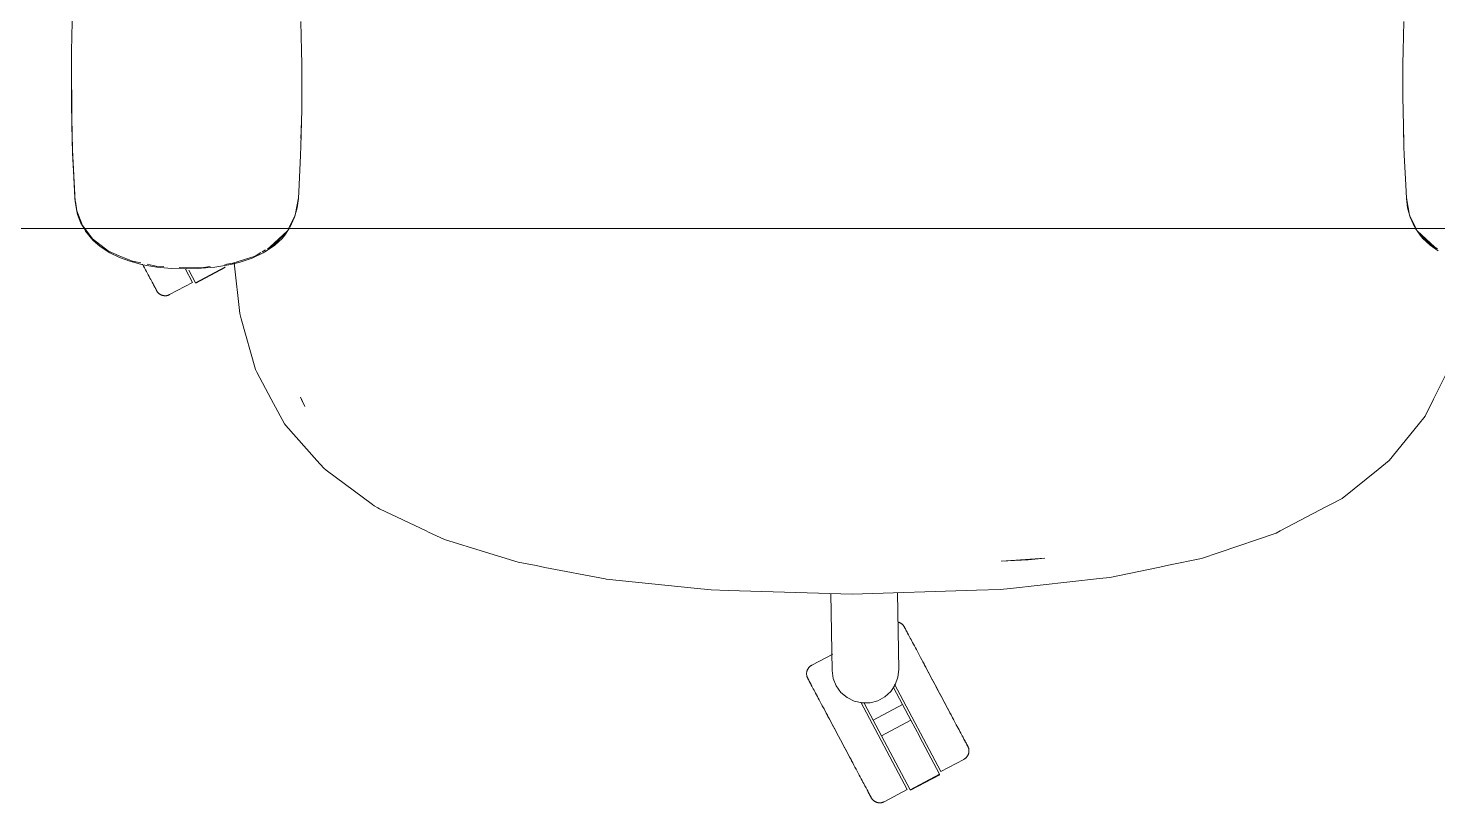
# Model space of a CAD drawing. Header units: millimetres. Extents: x 155927 to 317870, y -36033 to 97293.
# Drawn here: x 170485 to 171078, y 18141 to 18467 of the extents above; entities that cross this region are included whole.
import ezdxf

# ---------------------------------------------------------------- set-up
doc = ezdxf.new("R2010")
doc.units = ezdxf.units.MM
doc.header["$MEASUREMENT"] = 0
doc.layers.add('G-IMPT', color=8, linetype='CONTINUOUS', lineweight=9)
doc.layers.add('I-FURN', color=8, linetype='CONTINUOUS', lineweight=9)

msp = doc.modelspace()

# ---------------------------------------------------------------- linework, layer by layer
at = {"layer": 'G-IMPT'}
for p, q in [((170504.03, 18476.69), (170503.64, 18464.93)), ((170600.24, 18457.87), (170599.94, 18470.18)), ((171063.5, 18457.87), (171063.79, 18470.18)), ((170503.47, 18456.51), (170503.64, 18464.93)), ((170600.02, 18466.31), (170600.1, 18464.65)), ((170600.1, 18464.65), (170600.1, 18462.57)), ((171063.71, 18466.31), (171063.63, 18464.65)), ((171063.63, 18464.65), (171063.63, 18462.57)), ((170503.47, 18456.51), (170503.38, 18445.72)), ((170503.47, 18456.51), (170503.43, 18436.33)), ((170503.47, 18456.51), (170503.59, 18426.49)), ((170600.24, 18457.87), (170600.31, 18452.4)), ((171063.5, 18457.87), (171063.42, 18452.4)), ((170600.32, 18437.69), (170600.31, 18452.4)), ((171063.42, 18437.69), (171063.42, 18452.4)), ((170503.59, 18426.49), (170503.38, 18445.72)), ((170600.27, 18433.17), (170600.32, 18437.69)), ((171063.47, 18433.17), (171063.42, 18437.69)), ((170503.43, 18436.33), (170503.59, 18426.49)), ((170503.43, 18436.33), (170503.93, 18414.93)), ((170503.43, 18436.33), (170503.89, 18416.14)), ((170503.47, 18436.82), (170503.45, 18434.29)), ((170503.45, 18434.29), (170503.52, 18432.38)), ((170600.27, 18433.17), (170599.89, 18417.51)), ((171063.47, 18433.17), (171063.85, 18417.51)), ((170503.59, 18426.49), (170503.93, 18414.93)), ((170600.09, 18426.45), (170600.09, 18424.23)), ((171063.64, 18426.45), (171063.64, 18424.23)), ((170599.95, 18420.91), (170600.09, 18424.23)), ((171063.79, 18420.91), (171063.64, 18424.23)), ((170503.93, 18414.93), (170503.89, 18416.14)), ((170503.89, 18416.14), (170504.98, 18394.36)), ((170503.89, 18416.14), (170504.87, 18395.96)), ((170503.93, 18414.93), (170504.98, 18394.36)), ((170599.15, 18401.4), (170599.76, 18413.96)), ((170599.89, 18417.51), (170599.76, 18413.96)), ((171063.85, 18417.51), (171063.97, 18413.96)), ((171064.59, 18401.4), (171063.97, 18413.96)), ((170599.15, 18401.4), (170598.87, 18395.74)), ((171064.59, 18401.4), (171064.87, 18395.74)), ((170504.98, 18394.36), (170504.87, 18395.96)), ((170504.98, 18394.36), (170505.23, 18392.71)), ((170505.69, 18390.49), (170505.11, 18394.34)), ((170505.67, 18390.31), (170505.23, 18392.71)), ((170505.67, 18390.31), (170506.04, 18388.97)), ((170505.69, 18390.49), (170508.1, 18384.3)), ((170598.37, 18391.73), (170597.3, 18387.77)), ((170597.49, 18388.62), (170598.87, 18395.96)), ((170598.87, 18395.74), (170598.37, 18391.73)), ((171066.24, 18388.62), (171064.87, 18395.96)), ((171064.87, 18395.74), (171065.37, 18391.73)), ((171065.37, 18391.73), (171066.44, 18387.77)), ((170507.44, 18385.33), (170506.04, 18388.97)), ((170507.44, 18385.33), (170508.71, 18383.09)), ((170508.1, 18384.3), (170509, 18383.09)), ((170595.39, 18384.36), (170594.77, 18383.09)), ((170595.31, 18383.45), (170597.3, 18387.77)), ((170595.39, 18384.36), (170597.49, 18388.62)), ((171068.34, 18384.36), (171066.24, 18388.62)), ((171068.42, 18383.45), (171066.44, 18387.77)), ((171068.34, 18384.36), (171068.97, 18383.09)), ((170508.71, 18383.09), (170509.39, 18381.89)), ((170509, 18383.09), (170512.27, 18378.67)), ((170509.39, 18381.89), (170512.47, 18378.15)), ((170512.27, 18378.67), (170519.06, 18373.45)), ((170586.9, 18375.22), (170594.29, 18382.12)), ((170588.52, 18376.63), (170592.06, 18379.71)), ((170591.98, 18378.91), (170588.93, 18376.04)), ((170588.98, 18376.41), (170594.29, 18382.12)), ((170591.98, 18378.91), (170593.11, 18380.23)), ((170594.29, 18382.12), (170592.06, 18379.71)), ((170595.06, 18383.09), (170593.11, 18380.23)), ((171068.67, 18383.09), (171070.62, 18380.23)), ((171069.45, 18382.12), (171071.68, 18379.71)), ((171076.84, 18375.22), (171069.45, 18382.12)), ((171074.75, 18376.41), (171069.45, 18382.12)), ((171071.76, 18378.91), (171070.62, 18380.23)), ((171075.21, 18376.63), (171071.68, 18379.71)), ((171071.76, 18378.91), (171074.81, 18376.04)), ((170515.51, 18375.48), (170512.47, 18378.15)), ((170519.56, 18372.83), (170515.51, 18375.48)), ((170519.06, 18373.45), (170523.45, 18371.61)), ((170519.56, 18372.83), (170523.63, 18370.85)), ((170579.46, 18370.58), (170584.1, 18372.79)), ((170580.68, 18371.45), (170583.13, 18372.91)), ((170583.6, 18373.19), (170585.04, 18374.06)), ((170584.1, 18372.79), (170585.47, 18373.6)), ((170588.93, 18376.04), (170585.47, 18373.6)), ((170585.83, 18374.53), (170588.98, 18376.41)), ((170586.9, 18375.22), (170588.37, 18376.5)), ((171077.9, 18374.53), (171074.75, 18376.41)), ((171074.81, 18376.04), (171078.26, 18373.6)), ((171076.84, 18375.22), (171075.37, 18376.5)), ((170529.08, 18369.29), (170523.45, 18371.61)), ((170527.96, 18369.26), (170523.63, 18370.85)), ((170527.96, 18369.26), (170533.44, 18367.83)), ((170529.08, 18369.29), (170532.54, 18368.58)), ((170539.38, 18366.83), (170533.44, 18367.83)), ((170535.29, 18368.01), (170539.04, 18367.25)), ((170539.04, 18367.25), (170542.24, 18367.05)), ((170539.38, 18366.83), (170545.53, 18366.27)), ((170548.76, 18366.65), (170551.87, 18366.46)), ((170559.03, 18366.69), (170551.87, 18366.46)), ((170556.37, 18366.18), (170563.69, 18366.75)), ((170559.03, 18366.69), (170561.81, 18367.08)), ((170570.45, 18367.87), (170563.69, 18366.75)), ((170568, 18367.95), (170571.29, 18368.42)), ((170574.38, 18368.85), (170570.45, 18367.87)), ((170571.29, 18368.42), (170580.68, 18371.45)), ((170571.8, 18368.54), (170574.21, 18347.26)), ((170574.38, 18368.85), (170579.46, 18370.58)), ((170551.87, 18366.09), (170545.53, 18366.27)), ((170556.37, 18366.18), (170551.87, 18366.09)), ((170574.85, 18345), (170574.21, 18347.26)), ((170574.85, 18345), (170580.85, 18323.65)), ((170580.85, 18323.65), (170581.45, 18322.54)), ((170581.45, 18322.54), (170587.46, 18311.3)), ((171081.95, 18322.7), (171076.3, 18311.24)), ((170587.46, 18311.3), (170593.04, 18300.87)), ((170600.48, 18310.46), (170599.7, 18312.06)), ((170601.65, 18308.17), (170599.7, 18312.06)), ((170601.65, 18308.17), (170600.48, 18310.46)), ((171072.78, 18304.07), (171076.3, 18311.24)), ((171069.8, 18300.42), (171072.78, 18304.07)), ((170593.63, 18300.2), (170593.04, 18300.87)), ((170606.65, 18285.42), (170593.63, 18300.2)), ((171069.8, 18300.42), (171057.63, 18285.47)), ((170606.65, 18285.42), (170609.52, 18282.16)), ((171057.63, 18285.47), (171052.97, 18281.71)), ((170610.49, 18281.43), (170609.52, 18282.16)), ((170629.98, 18266.86), (170610.49, 18281.43)), ((171037.83, 18269.5), (171052.97, 18281.71)), ((170629.98, 18266.86), (170630.75, 18266.4)), ((170630.75, 18266.4), (170632.33, 18265.46)), ((171031.33, 18266.07), (171011.82, 18255.77)), ((171031.33, 18266.07), (171032.7, 18266.8)), ((171037.83, 18269.5), (171032.7, 18266.8)), ((170633.04, 18265.04), (170632.33, 18265.46)), ((170633.04, 18265.04), (170652.68, 18255.77)), ((170652.68, 18255.77), (170653.6, 18255.34)), ((170660.36, 18252.15), (170653.6, 18255.34)), ((170986.07, 18246.75), (171010.16, 18254.9)), ((171011.82, 18255.77), (171010.16, 18254.9)), ((170660.36, 18252.15), (170677.63, 18246.83)), ((170677.63, 18246.83), (170691.24, 18242.63)), ((170691.24, 18242.63), (170698.84, 18241.18)), ((170894.49, 18243.03), (170912.77, 18244.28)), ((170894.49, 18243.03), (170905.83, 18243.67)), ((170912.77, 18244.28), (170905.83, 18243.67)), ((170964.81, 18241.36), (170978.64, 18244.23)), ((170986.07, 18246.75), (170978.64, 18244.23)), ((170702.51, 18240.47), (170698.84, 18241.18)), ((170702.51, 18240.47), (170727.89, 18235.6)), ((170940.19, 18236.25), (170935.77, 18235.76)), ((170961.13, 18240.6), (170940.19, 18236.25)), ((170961.13, 18240.6), (170964.81, 18241.36)), ((170728.35, 18235.52), (170727.89, 18235.6)), ((170728.35, 18235.52), (170765.34, 18231.69)), ((170765.34, 18231.69), (170772.41, 18230.96)), ((170779.67, 18230.74), (170772.41, 18230.96)), ((170831.83, 18229.12), (170779.67, 18230.74)), ((170884.01, 18230.83), (170831.83, 18229.12)), ((170884.01, 18230.83), (170893.96, 18231.15)), ((170898.33, 18231.63), (170893.96, 18231.15)), ((170898.33, 18231.63), (170935.77, 18235.76))]:
    msp.add_line(p, q, dxfattribs=at)
at = {"layer": 'I-FURN'}
for p, q in [((171394.07, 18383.09), (169394.07, 18383.09)), ((169394.07, 18383.09), (171394.07, 18383.09)), ((170533.33, 18368.05), (170533.77, 18367.23)), ((170533.77, 18367.23), (170534.19, 18366.43)), ((170567.99, 18366.76), (170555.63, 18360.18)), ((170555.72, 18360.01), (170568.09, 18366.58)), ((170567.94, 18366.85), (170567.99, 18366.76)), ((170534.19, 18366.43), (170534.6, 18365.65)), ((170534.6, 18365.65), (170535, 18364.9)), ((170535, 18364.9), (170535.39, 18364.18)), ((170535.39, 18364.18), (170535.76, 18363.49)), ((170535.76, 18363.49), (170536.11, 18362.82)), ((170536.11, 18362.82), (170536.45, 18362.19)), ((170536.45, 18362.19), (170536.77, 18361.59)), ((170536.93, 18361.27), (170536.62, 18361.86)), ((170536.77, 18361.59), (170537.07, 18361.02)), ((170537.22, 18360.72), (170536.93, 18361.27)), ((170537.07, 18361.02), (170537.35, 18360.48)), ((170537.5, 18360.21), (170537.22, 18360.72)), ((170554.4, 18360.37), (170551.41, 18366)), ((170555.63, 18360.18), (170552.82, 18365.48)), ((170537.35, 18360.48), (170537.62, 18359.98)), ((170537.76, 18359.72), (170537.5, 18360.21)), ((170537.62, 18359.98), (170537.87, 18359.51)), ((170537.99, 18359.28), (170537.76, 18359.72)), ((170537.87, 18359.51), (170538.1, 18359.09)), ((170538.21, 18358.87), (170537.99, 18359.28)), ((170538.1, 18359.09), (170538.31, 18358.69)), ((170538.41, 18358.5), (170538.21, 18358.87)), ((170538.31, 18358.69), (170538.49, 18358.34)), ((170538.59, 18358.16), (170538.41, 18358.5)), ((170538.49, 18358.34), (170538.66, 18358.02)), ((170538.75, 18357.86), (170538.59, 18358.16)), ((170538.66, 18358.02), (170538.81, 18357.74)), ((170538.88, 18357.6), (170538.75, 18357.86)), ((170538.81, 18357.74), (170538.94, 18357.5)), ((170539, 18357.39), (170538.88, 18357.6)), ((170538.94, 18357.5), (170539.05, 18357.3)), ((170539.1, 18357.21), (170539, 18357.39)), ((170539.05, 18357.3), (170539.13, 18357.14)), ((170539.17, 18357.06), (170539.1, 18357.21)), ((170539.13, 18357.14), (170539.2, 18357.01)), ((170539.22, 18356.96), (170539.17, 18357.06)), ((170539.2, 18357.01), (170539.24, 18356.93)), ((170539.26, 18356.9), (170539.22, 18356.96)), ((170539.24, 18356.93), (170539.26, 18356.89)), ((170539.27, 18356.88), (170539.26, 18356.9)), ((170539.26, 18356.89), (170539.27, 18356.88)), ((170539.29, 18356.85), (170539.27, 18356.88)), ((170539.37, 18356.71), (170539.29, 18356.85)), ((170539.45, 18356.57), (170539.37, 18356.71)), ((170539.54, 18356.44), (170539.45, 18356.57)), ((170539.64, 18356.31), (170539.54, 18356.44)), ((170539.74, 18356.18), (170539.64, 18356.31)), ((170539.85, 18356.06), (170539.74, 18356.18)), ((170539.96, 18355.94), (170539.85, 18356.06)), ((170540.07, 18355.83), (170539.96, 18355.94)), ((170540.19, 18355.72), (170540.07, 18355.83)), ((170540.32, 18355.62), (170540.19, 18355.72)), ((170540.45, 18355.52), (170540.32, 18355.62)), ((170540.58, 18355.43), (170540.45, 18355.52)), ((170540.71, 18355.34), (170540.58, 18355.43)), ((170540.85, 18355.26), (170540.71, 18355.34)), ((170540.99, 18355.19), (170540.85, 18355.26)), ((170541.14, 18355.11), (170540.99, 18355.19)), ((170541.29, 18355.05), (170541.14, 18355.11)), ((170541.44, 18354.99), (170541.29, 18355.05)), ((170541.59, 18354.94), (170541.44, 18354.99)), ((170541.74, 18354.89), (170541.59, 18354.94)), ((170541.9, 18354.85), (170541.74, 18354.89)), ((170542.06, 18354.82), (170541.9, 18354.85)), ((170542.22, 18354.79), (170542.06, 18354.82)), ((170542.38, 18354.77), (170542.22, 18354.79)), ((170542.54, 18354.76), (170542.38, 18354.77)), ((170542.7, 18354.75), (170542.54, 18354.76)), ((170542.86, 18354.75), (170542.7, 18354.75)), ((170543.02, 18354.75), (170542.86, 18354.75)), ((170543.18, 18354.76), (170543.02, 18354.75)), ((170543.34, 18354.78), (170543.18, 18354.76)), ((170543.5, 18354.8), (170543.34, 18354.78)), ((170543.66, 18354.83), (170543.5, 18354.8)), ((170543.82, 18354.87), (170543.66, 18354.83)), ((170543.97, 18354.91), (170543.82, 18354.87)), ((170544.13, 18354.96), (170543.97, 18354.91)), ((170544.28, 18355.02), (170544.13, 18354.96)), ((170544.43, 18355.08), (170544.28, 18355.02)), ((170544.57, 18355.14), (170544.43, 18355.08)), ((170544.72, 18355.22), (170544.57, 18355.14)), ((170544.72, 18355.22), (170554.4, 18360.37)), ((170823.37, 18197.06), (170822.81, 18229.4)), ((170850.79, 18229.74), (170851.35, 18197.55)), ((170851.06, 18217.43), (170851.22, 18217.39)), ((170851.22, 18217.39), (170851.37, 18217.34)), ((170851.37, 18217.34), (170851.52, 18217.29)), ((170851.52, 18217.29), (170851.67, 18217.23)), ((170851.67, 18217.23), (170851.82, 18217.16)), ((170851.82, 18217.16), (170851.97, 18217.09)), ((170851.97, 18217.09), (170852.11, 18217.02)), ((170852.11, 18217.02), (170852.25, 18216.94)), ((170852.25, 18216.94), (170852.38, 18216.85)), ((170852.38, 18216.85), (170852.52, 18216.76)), ((170852.52, 18216.76), (170852.64, 18216.66)), ((170852.64, 18216.66), (170852.77, 18216.56)), ((170852.77, 18216.56), (170852.89, 18216.45)), ((170852.89, 18216.45), (170853, 18216.34)), ((170853, 18216.34), (170853.12, 18216.22)), ((170853.12, 18216.22), (170853.22, 18216.1)), ((170853.22, 18216.1), (170853.32, 18215.97)), ((170853.32, 18215.97), (170853.42, 18215.84)), ((170853.42, 18215.84), (170853.51, 18215.71)), ((170853.51, 18215.71), (170853.6, 18215.57)), ((170853.6, 18215.57), (170853.68, 18215.43)), ((170853.68, 18215.43), (170853.7, 18215.4)), ((170853.7, 18215.4), (170853.71, 18215.38)), ((170853.7, 18215.39), (170853.7, 18215.4)), ((170853.72, 18215.35), (170853.7, 18215.39)), ((170853.71, 18215.38), (170853.74, 18215.31)), ((170853.76, 18215.27), (170853.72, 18215.35)), ((170853.74, 18215.31), (170853.79, 18215.21)), ((170853.83, 18215.14), (170853.76, 18215.27)), ((170853.79, 18215.21), (170853.87, 18215.07)), ((170853.92, 18214.98), (170853.83, 18215.14)), ((170853.87, 18215.07), (170853.96, 18214.89)), ((170854.02, 18214.78), (170853.92, 18214.98)), ((170853.96, 18214.89), (170854.08, 18214.67)), ((170854.15, 18214.54), (170854.02, 18214.78)), ((170854.08, 18214.67), (170854.22, 18214.42)), ((170854.3, 18214.26), (170854.15, 18214.54)), ((170854.22, 18214.42), (170854.37, 18214.12)), ((170854.47, 18213.94), (170854.3, 18214.26)), ((170854.37, 18214.12), (170854.55, 18213.78)), ((170854.66, 18213.59), (170854.47, 18213.94)), ((170854.55, 18213.78), (170854.75, 18213.41)), ((170854.87, 18213.19), (170854.66, 18213.59)), ((170854.75, 18213.41), (170854.97, 18213)), ((170855.09, 18212.76), (170854.87, 18213.19)), ((170854.97, 18213), (170855.21, 18212.55)), ((170855.34, 18212.3), (170855.09, 18212.76)), ((170855.21, 18212.55), (170855.46, 18212.07)), ((170855.61, 18211.8), (170855.34, 18212.3)), ((170855.46, 18212.07), (170855.74, 18211.56)), ((170855.89, 18211.26), (170855.61, 18211.8)), ((170855.74, 18211.56), (170856.03, 18211)), ((170856.2, 18210.69), (170855.89, 18211.26)), ((170856.03, 18211), (170856.34, 18210.42)), ((170856.52, 18210.09), (170856.2, 18210.69)), ((170856.85, 18209.46), (170856.52, 18210.09)), ((170857.21, 18208.79), (170856.85, 18209.46)), ((170857.57, 18208.1), (170857.21, 18208.79)), ((170857.96, 18207.38), (170857.57, 18208.1)), ((170858.36, 18206.63), (170857.96, 18207.38)), ((170858.77, 18205.85), (170858.36, 18206.63)), ((170823.59, 18203.95), (170814.75, 18199.25)), ((170859.2, 18205.05), (170858.77, 18205.85)), ((170859.63, 18204.23), (170859.2, 18205.05)), ((170860.08, 18203.38), (170859.63, 18204.23)), ((170860.55, 18202.51), (170860.08, 18203.38)), ((170861.02, 18201.62), (170860.55, 18202.51)), ((170861.5, 18200.72), (170861.02, 18201.62)), ((170861.24, 18201.21), (170861.72, 18200.3)), ((170861.99, 18199.8), (170861.5, 18200.72)), ((170812.61, 18195.82), (170812.62, 18195.98)), ((170812.61, 18195.66), (170812.61, 18195.82)), ((170812.61, 18195.5), (170812.61, 18195.66)), ((170812.62, 18195.33), (170812.61, 18195.5)), ((170812.62, 18195.98), (170812.63, 18196.14)), ((170812.64, 18195.17), (170812.62, 18195.33)), ((170812.63, 18196.14), (170812.65, 18196.3)), ((170812.67, 18195.02), (170812.64, 18195.17)), ((170812.65, 18196.3), (170812.68, 18196.46)), ((170812.7, 18194.86), (170812.67, 18195.02)), ((170812.68, 18196.46), (170812.72, 18196.62)), ((170812.73, 18194.7), (170812.7, 18194.86)), ((170812.72, 18196.62), (170812.76, 18196.77)), ((170812.78, 18194.54), (170812.73, 18194.7)), ((170812.76, 18196.77), (170812.8, 18196.93)), ((170812.82, 18194.39), (170812.78, 18194.54)), ((170812.8, 18196.93), (170812.85, 18197.08)), ((170812.85, 18197.08), (170812.91, 18197.23)), ((170812.91, 18197.23), (170812.98, 18197.38)), ((170812.98, 18197.38), (170813.05, 18197.52)), ((170813.05, 18197.52), (170813.12, 18197.66)), ((170813.12, 18197.66), (170813.21, 18197.8)), ((170813.21, 18197.8), (170813.29, 18197.94)), ((170813.29, 18197.94), (170813.39, 18198.07)), ((170813.39, 18198.07), (170813.48, 18198.2)), ((170813.48, 18198.2), (170813.59, 18198.32)), ((170813.59, 18198.32), (170813.69, 18198.44)), ((170813.69, 18198.44), (170813.81, 18198.56)), ((170813.81, 18198.56), (170813.92, 18198.67)), ((170813.92, 18198.67), (170814.04, 18198.78)), ((170814.04, 18198.78), (170814.17, 18198.88)), ((170814.17, 18198.88), (170814.3, 18198.97)), ((170814.3, 18198.97), (170814.43, 18199.06)), ((170814.43, 18199.06), (170814.57, 18199.15)), ((170814.57, 18199.15), (170814.71, 18199.23)), ((170814.71, 18199.23), (170814.75, 18199.25)), ((170823.84, 18193.72), (170823.37, 18197.06)), ((170851.35, 18197.55), (170851, 18194.2)), ((170861.72, 18200.3), (170862.22, 18199.37)), ((170862.49, 18198.86), (170861.99, 18199.8)), ((170862.22, 18199.37), (170862.72, 18198.42)), ((170862.99, 18197.91), (170862.49, 18198.86)), ((170862.72, 18198.42), (170863.23, 18197.47)), ((170863.51, 18196.94), (170862.99, 18197.91)), ((170863.23, 18197.47), (170863.74, 18196.5)), ((170864.03, 18195.97), (170863.51, 18196.94)), ((170863.74, 18196.5), (170864.27, 18195.52)), ((170864.55, 18194.99), (170864.03, 18195.97)), ((170864.27, 18195.52), (170864.79, 18194.53)), ((170865.07, 18193.99), (170864.55, 18194.99)), ((170864.79, 18194.53), (170865.32, 18193.54)), ((170812.88, 18194.24), (170812.82, 18194.39)), ((170812.94, 18194.09), (170812.88, 18194.24)), ((170813.01, 18193.94), (170812.94, 18194.09)), ((170813.08, 18193.8), (170813.01, 18193.94)), ((170813.08, 18193.79), (170813.08, 18193.8)), ((170813.08, 18193.8), (170813.09, 18193.78)), ((170813.11, 18193.75), (170813.08, 18193.79)), ((170813.09, 18193.78), (170813.12, 18193.72)), ((170813.15, 18193.67), (170813.11, 18193.75)), ((170813.12, 18193.72), (170813.18, 18193.62)), ((170813.21, 18193.55), (170813.15, 18193.67)), ((170813.18, 18193.62), (170813.25, 18193.48)), ((170813.3, 18193.39), (170813.21, 18193.55)), ((170813.25, 18193.48), (170813.35, 18193.3)), ((170813.41, 18193.18), (170813.3, 18193.39)), ((170813.35, 18193.3), (170813.46, 18193.08)), ((170813.54, 18192.94), (170813.41, 18193.18)), ((170813.46, 18193.08), (170813.6, 18192.82)), ((170813.68, 18192.67), (170813.54, 18192.94)), ((170813.6, 18192.82), (170813.76, 18192.52)), ((170813.85, 18192.35), (170813.68, 18192.67)), ((170813.76, 18192.52), (170813.94, 18192.19)), ((170814.04, 18191.99), (170813.85, 18192.35)), ((170813.94, 18192.19), (170814.14, 18191.82)), ((170814.25, 18191.6), (170814.04, 18191.99)), ((170814.14, 18191.82), (170814.35, 18191.41)), ((170814.48, 18191.17), (170814.25, 18191.6)), ((170814.35, 18191.41), (170814.59, 18190.96)), ((170814.73, 18190.7), (170814.48, 18191.17)), ((170814.59, 18190.96), (170814.85, 18190.48)), ((170814.99, 18190.2), (170814.73, 18190.7)), ((170814.85, 18190.48), (170815.12, 18189.96)), ((170815.28, 18189.67), (170814.99, 18190.2)), ((170815.12, 18189.96), (170815.41, 18189.41)), ((170815.58, 18189.1), (170815.28, 18189.67)), ((170815.41, 18189.41), (170815.73, 18188.82)), ((170815.73, 18188.82), (170816.05, 18188.21)), ((170825.09, 18190.59), (170823.84, 18193.72)), ((170827.05, 18187.85), (170825.09, 18190.59)), ((170849.86, 18191.02), (170848, 18188.21)), ((170849.14, 18189.89), (170852.93, 18182.75)), ((170869.08, 18154.52), (170849.54, 18191.27)), ((170851, 18194.2), (170849.86, 18191.02)), ((170865.61, 18193), (170865.07, 18193.99)), ((170865.32, 18193.54), (170865.85, 18192.54)), ((170866.14, 18192), (170865.61, 18193)), ((170865.85, 18192.54), (170866.38, 18191.53)), ((170866.67, 18190.99), (170866.14, 18192)), ((170866.38, 18191.53), (170866.92, 18190.53)), ((170867.21, 18189.99), (170866.67, 18190.99)), ((170866.92, 18190.53), (170867.45, 18189.52)), ((170867.74, 18188.98), (170867.21, 18189.99)), ((170867.45, 18189.52), (170867.99, 18188.52)), ((170868.27, 18187.98), (170867.74, 18188.98)), ((170816.05, 18188.21), (170816.4, 18187.56)), ((170816.4, 18187.56), (170816.76, 18186.88)), ((170816.76, 18186.88), (170817.13, 18186.18)), ((170817.13, 18186.18), (170817.53, 18185.44)), ((170817.53, 18185.44), (170817.93, 18184.68)), ((170817.93, 18184.68), (170818.35, 18183.89)), ((170818.35, 18183.89), (170818.78, 18183.08)), ((170818.78, 18183.08), (170819.22, 18182.24)), ((170829.61, 18185.65), (170827.05, 18187.85)), ((170832.63, 18184.14), (170829.61, 18185.65)), ((170835.92, 18183.39), (170832.63, 18184.14)), ((170854.95, 18147.01), (170835.42, 18183.73)), ((170839.29, 18183.45), (170835.92, 18183.39)), ((170840.57, 18176.17), (170836.77, 18183.32)), ((170842.55, 18184.31), (170839.29, 18183.45)), ((170852.93, 18182.75), (170840.57, 18176.17)), ((170845.51, 18185.93), (170842.55, 18184.31)), ((170848, 18188.21), (170845.51, 18185.93)), ((170852.93, 18182.75), (170856.47, 18176.11)), ((170867.99, 18188.52), (170868.52, 18187.52)), ((170868.8, 18186.98), (170868.27, 18187.98)), ((170868.52, 18187.52), (170869.05, 18186.52)), ((170869.33, 18185.99), (170868.8, 18186.98)), ((170869.05, 18186.52), (170869.58, 18185.53)), ((170869.86, 18185), (170869.33, 18185.99)), ((170869.58, 18185.53), (170870.1, 18184.55)), ((170870.38, 18184.02), (170869.86, 18185)), ((170870.1, 18184.55), (170870.62, 18183.57)), ((170870.89, 18183.05), (170870.38, 18184.02)), ((170870.62, 18183.57), (170871.13, 18182.61)), ((170871.4, 18182.09), (170870.89, 18183.05)), ((170819.47, 18181.78), (170819.02, 18182.63)), ((170819.22, 18182.24), (170819.68, 18181.39)), ((170819.93, 18180.92), (170819.47, 18181.78)), ((170819.68, 18181.39), (170820.15, 18180.51)), ((170820.4, 18180.03), (170819.93, 18180.92)), ((170820.15, 18180.51), (170820.62, 18179.61)), ((170820.88, 18179.12), (170820.4, 18180.03)), ((170820.62, 18179.61), (170821.11, 18178.7)), ((170821.37, 18178.2), (170820.88, 18179.12)), ((170821.11, 18178.7), (170821.6, 18177.77)), ((170821.87, 18177.26), (170821.37, 18178.2)), ((170821.6, 18177.77), (170822.11, 18176.83)), ((170822.38, 18176.31), (170821.87, 18177.26)), ((170822.11, 18176.83), (170822.61, 18175.87)), ((170871.13, 18182.61), (170871.63, 18181.66)), ((170871.9, 18181.15), (170871.4, 18182.09)), ((170871.63, 18181.66), (170872.13, 18180.72)), ((170872.4, 18180.22), (170871.9, 18181.15)), ((170872.13, 18180.72), (170872.62, 18179.8)), ((170872.88, 18179.31), (170872.4, 18180.22)), ((170872.62, 18179.8), (170873.11, 18178.89)), ((170873.36, 18178.41), (170872.88, 18179.31)), ((170873.11, 18178.89), (170873.58, 18178)), ((170873.83, 18177.53), (170873.36, 18178.41)), ((170873.58, 18178), (170874.04, 18177.14)), ((170874.28, 18176.68), (170873.83, 18177.53)), ((170874.04, 18177.14), (170874.49, 18176.29)), ((170822.89, 18175.35), (170822.38, 18176.31)), ((170822.61, 18175.87), (170823.13, 18174.9)), ((170823.41, 18174.37), (170822.89, 18175.35)), ((170823.13, 18174.9), (170823.65, 18173.92)), ((170823.93, 18173.39), (170823.41, 18174.37)), ((170823.65, 18173.92), (170824.17, 18172.93)), ((170824.46, 18172.4), (170823.93, 18173.39)), ((170824.17, 18172.93), (170824.7, 18171.94)), ((170824.99, 18171.4), (170824.46, 18172.4)), ((170824.7, 18171.94), (170825.23, 18170.94)), ((170825.52, 18170.4), (170824.99, 18171.4)), ((170825.23, 18170.94), (170825.77, 18169.94)), ((170844.1, 18169.53), (170840.57, 18176.17)), ((170856.47, 18176.11), (170844.1, 18169.53)), ((170856.47, 18176.11), (170860.03, 18169.41)), ((170874.73, 18175.84), (170874.28, 18176.68)), ((170875.16, 18175.03), (170874.73, 18175.84)), ((170875.58, 18174.24), (170875.16, 18175.03)), ((170875.98, 18173.48), (170875.58, 18174.24)), ((170876.37, 18172.74), (170875.98, 18173.48)), ((170876.75, 18172.04), (170876.37, 18172.74)), ((170877.11, 18171.36), (170876.75, 18172.04)), ((170877.45, 18170.71), (170877.11, 18171.36)), ((170826.06, 18169.4), (170825.52, 18170.4)), ((170825.77, 18169.94), (170826.3, 18168.93)), ((170826.59, 18168.39), (170826.06, 18169.4)), ((170826.3, 18168.93), (170826.84, 18167.93)), ((170827.12, 18167.39), (170826.59, 18168.39)), ((170826.84, 18167.93), (170827.37, 18166.92)), ((170827.66, 18166.38), (170827.12, 18167.39)), ((170827.37, 18166.92), (170827.9, 18165.92)), ((170828.19, 18165.38), (170827.66, 18166.38)), ((170827.9, 18165.92), (170828.43, 18164.93)), ((170828.72, 18164.39), (170828.19, 18165.38)), ((170828.43, 18164.93), (170828.96, 18163.93)), ((170856.18, 18146.82), (170844.1, 18169.53)), ((170860.12, 18169.23), (170868.54, 18153.4)), ((170877.78, 18170.1), (170877.45, 18170.71)), ((170878.09, 18169.51), (170877.78, 18170.1)), ((170877.93, 18169.82), (170878.23, 18169.25)), ((170878.39, 18168.96), (170878.09, 18169.51)), ((170878.23, 18169.25), (170878.51, 18168.72)), ((170878.66, 18168.44), (170878.39, 18168.96)), ((170878.51, 18168.72), (170878.78, 18168.22)), ((170878.92, 18167.96), (170878.66, 18168.44)), ((170878.78, 18168.22), (170879.03, 18167.75)), ((170879.15, 18167.52), (170878.92, 18167.96)), ((170879.03, 18167.75), (170879.26, 18167.32)), ((170879.37, 18167.11), (170879.15, 18167.52)), ((170879.26, 18167.32), (170879.47, 18166.93)), ((170879.57, 18166.73), (170879.37, 18167.11)), ((170879.47, 18166.93), (170879.66, 18166.57)), ((170879.75, 18166.4), (170879.57, 18166.73)), ((170879.66, 18166.57), (170879.82, 18166.26)), ((170879.91, 18166.1), (170879.75, 18166.4)), ((170879.82, 18166.26), (170879.97, 18165.98)), ((170880.04, 18165.84), (170879.91, 18166.1)), ((170879.97, 18165.98), (170880.1, 18165.74)), ((170880.16, 18165.62), (170880.04, 18165.84)), ((170880.1, 18165.74), (170880.21, 18165.53)), ((170880.26, 18165.44), (170880.16, 18165.62)), ((170880.21, 18165.53), (170880.29, 18165.37)), ((170880.33, 18165.3), (170880.26, 18165.44)), ((170880.29, 18165.37), (170880.36, 18165.25)), ((170880.38, 18165.2), (170880.33, 18165.3)), ((170880.36, 18165.25), (170880.4, 18165.17)), ((170880.42, 18165.14), (170880.38, 18165.2)), ((170880.4, 18165.17), (170880.42, 18165.13)), ((170880.43, 18165.12), (170880.42, 18165.14)), ((170880.42, 18165.13), (170880.43, 18165.12)), ((170880.43, 18165.12), (170880.5, 18164.98)), ((170880.5, 18164.98), (170880.57, 18164.83)), ((170829.24, 18163.4), (170828.72, 18164.39)), ((170828.96, 18163.93), (170829.48, 18162.95)), ((170829.76, 18162.42), (170829.24, 18163.4)), ((170829.48, 18162.95), (170830, 18161.98)), ((170830.28, 18161.46), (170829.76, 18162.42)), ((170830, 18161.98), (170830.51, 18161.01)), ((170830.79, 18160.5), (170830.28, 18161.46)), ((170830.51, 18161.01), (170831.02, 18160.06)), ((170831.29, 18159.55), (170830.79, 18160.5)), ((170831.02, 18160.06), (170831.52, 18159.12)), ((170831.78, 18158.62), (170831.29, 18159.55)), ((170831.52, 18159.12), (170832.01, 18158.2)), ((170869.08, 18154.52), (170878.76, 18159.67)), ((170878.8, 18159.69), (170878.76, 18159.67)), ((170878.94, 18159.77), (170878.8, 18159.69)), ((170879.08, 18159.86), (170878.94, 18159.77)), ((170879.21, 18159.95), (170879.08, 18159.86)), ((170879.34, 18160.04), (170879.21, 18159.95)), ((170879.46, 18160.14), (170879.34, 18160.04)), ((170879.58, 18160.25), (170879.46, 18160.14)), ((170879.7, 18160.36), (170879.58, 18160.25)), ((170879.81, 18160.48), (170879.7, 18160.36)), ((170879.92, 18160.6), (170879.81, 18160.48)), ((170880.02, 18160.72), (170879.92, 18160.6)), ((170880.12, 18160.85), (170880.02, 18160.72)), ((170880.21, 18160.98), (170880.12, 18160.85)), ((170880.3, 18161.12), (170880.21, 18160.98)), ((170880.38, 18161.26), (170880.3, 18161.12)), ((170880.46, 18161.4), (170880.38, 18161.26)), ((170880.53, 18161.54), (170880.46, 18161.4)), ((170880.59, 18161.69), (170880.53, 18161.54)), ((170880.57, 18164.83), (170880.63, 18164.68)), ((170880.65, 18161.84), (170880.59, 18161.69)), ((170880.63, 18164.68), (170880.68, 18164.53)), ((170880.71, 18161.99), (170880.65, 18161.84)), ((170880.68, 18164.53), (170880.73, 18164.38)), ((170880.75, 18162.15), (170880.71, 18161.99)), ((170880.73, 18164.38), (170880.78, 18164.22)), ((170880.79, 18162.3), (170880.75, 18162.15)), ((170880.78, 18164.22), (170880.81, 18164.06)), ((170880.83, 18162.46), (170880.79, 18162.3)), ((170880.81, 18164.06), (170880.84, 18163.91)), ((170880.85, 18162.62), (170880.83, 18162.46)), ((170880.84, 18163.91), (170880.87, 18163.75)), ((170880.87, 18162.78), (170880.85, 18162.62)), ((170880.87, 18163.75), (170880.88, 18163.59)), ((170880.89, 18162.94), (170880.87, 18162.78)), ((170880.88, 18163.59), (170880.89, 18163.42)), ((170880.89, 18163.42), (170880.9, 18163.26)), ((170880.9, 18163.1), (170880.89, 18162.94)), ((170880.9, 18163.26), (170880.9, 18163.1)), ((170832.27, 18157.71), (170831.78, 18158.62)), ((170832.01, 18158.2), (170832.49, 18157.3)), ((170832.49, 18157.3), (170832.96, 18156.41)), ((170832.96, 18156.41), (170833.42, 18155.54)), ((170833.42, 18155.54), (170833.87, 18154.69)), ((170833.87, 18154.69), (170834.31, 18153.87)), ((170834.31, 18153.87), (170834.74, 18153.07)), ((170834.74, 18153.07), (170835.15, 18152.29)), ((170868.54, 18153.4), (170856.18, 18146.82)), ((170856.27, 18146.65), (170868.63, 18153.23)), ((170835.15, 18152.29), (170835.55, 18151.54)), ((170835.55, 18151.54), (170835.93, 18150.82)), ((170835.93, 18150.82), (170836.3, 18150.13)), ((170836.3, 18150.13), (170836.66, 18149.46)), ((170836.66, 18149.46), (170836.99, 18148.83)), ((170836.99, 18148.83), (170837.31, 18148.23)), ((170837.48, 18147.92), (170837.17, 18148.5)), ((170837.31, 18148.23), (170837.61, 18147.66)), ((170837.77, 18147.36), (170837.48, 18147.92)), ((170837.61, 18147.66), (170837.9, 18147.12)), ((170838.05, 18146.85), (170837.77, 18147.36)), ((170837.9, 18147.12), (170838.17, 18146.62)), ((170838.3, 18146.37), (170838.05, 18146.85)), ((170838.17, 18146.62), (170838.41, 18146.16)), ((170838.54, 18145.92), (170838.3, 18146.37)), ((170838.41, 18146.16), (170838.64, 18145.73)), ((170838.76, 18145.51), (170838.54, 18145.92)), ((170838.64, 18145.73), (170838.85, 18145.33)), ((170838.96, 18145.14), (170838.76, 18145.51)), ((170838.85, 18145.33), (170839.04, 18144.98)), ((170839.13, 18144.8), (170838.96, 18145.14)), ((170839.04, 18144.98), (170839.21, 18144.66)), ((170839.29, 18144.5), (170839.13, 18144.8)), ((170839.21, 18144.66), (170839.36, 18144.38)), ((170839.43, 18144.25), (170839.29, 18144.5)), ((170839.36, 18144.38), (170839.49, 18144.14)), ((170839.55, 18144.03), (170839.43, 18144.25)), ((170839.49, 18144.14), (170839.59, 18143.94)), ((170839.64, 18143.85), (170839.55, 18144.03)), ((170839.59, 18143.94), (170839.68, 18143.78)), ((170839.72, 18143.71), (170839.64, 18143.85)), ((170839.68, 18143.78), (170839.74, 18143.65)), ((170839.77, 18143.61), (170839.72, 18143.71)), ((170839.74, 18143.65), (170839.79, 18143.57)), ((170839.8, 18143.55), (170839.77, 18143.61)), ((170839.79, 18143.57), (170839.81, 18143.53)), ((170839.81, 18143.53), (170839.8, 18143.55)), ((170839.83, 18143.49), (170839.81, 18143.53)), ((170839.81, 18143.53), (170839.81, 18143.53)), ((170839.91, 18143.35), (170839.83, 18143.49)), ((170840, 18143.21), (170839.91, 18143.35)), ((170840.09, 18143.08), (170840, 18143.21)), ((170840.19, 18142.95), (170840.09, 18143.08)), ((170840.29, 18142.82), (170840.19, 18142.95)), ((170840.39, 18142.7), (170840.29, 18142.82)), ((170840.5, 18142.58), (170840.39, 18142.7)), ((170840.62, 18142.47), (170840.5, 18142.58)), ((170840.74, 18142.36), (170840.62, 18142.47)), ((170840.86, 18142.26), (170840.74, 18142.36)), ((170840.99, 18142.16), (170840.86, 18142.26)), ((170841.12, 18142.07), (170840.99, 18142.16)), ((170841.26, 18141.98), (170841.12, 18142.07)), ((170841.4, 18141.9), (170841.26, 18141.98)), ((170841.54, 18141.83), (170841.4, 18141.9)), ((170841.69, 18141.76), (170841.54, 18141.83)), ((170841.83, 18141.69), (170841.69, 18141.76)), ((170841.98, 18141.63), (170841.83, 18141.69)), ((170842.14, 18141.58), (170841.98, 18141.63)), ((170842.29, 18141.53), (170842.14, 18141.58)), ((170842.45, 18141.49), (170842.29, 18141.53)), ((170842.6, 18141.46), (170842.45, 18141.49)), ((170842.76, 18141.43), (170842.6, 18141.46)), ((170842.92, 18141.41), (170842.76, 18141.43)), ((170843.08, 18141.4), (170842.92, 18141.41)), ((170843.24, 18141.39), (170843.08, 18141.4)), ((170843.41, 18141.39), (170843.24, 18141.39)), ((170843.57, 18141.39), (170843.41, 18141.39)), ((170843.73, 18141.4), (170843.57, 18141.39)), ((170843.89, 18141.42), (170843.73, 18141.4)), ((170844.05, 18141.44), (170843.89, 18141.42)), ((170844.21, 18141.47), (170844.05, 18141.44)), ((170844.36, 18141.51), (170844.21, 18141.47)), ((170844.52, 18141.55), (170844.36, 18141.51)), ((170844.67, 18141.6), (170844.52, 18141.55)), ((170844.82, 18141.66), (170844.67, 18141.6)), ((170844.97, 18141.72), (170844.82, 18141.66)), ((170845.12, 18141.79), (170844.97, 18141.72)), ((170845.26, 18141.86), (170845.12, 18141.79)), ((170845.26, 18141.86), (170854.95, 18147.01))]:
    msp.add_line(p, q, dxfattribs=at)

doc.saveas('drawing.dxf')
